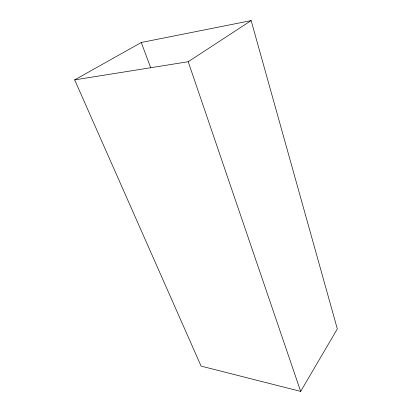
<?xml version="1.0" encoding="UTF-8"?>
<svg xmlns="http://www.w3.org/2000/svg" width="412" height="412" viewBox="0 0 412 412"><rect width="100%" height="100%" fill="white"/><g stroke="black" fill="none" stroke-linecap="round" stroke-linejoin="round"><path stroke-width="0.62" d="M300.667 391.4L337.325 328.925L251.15 20.6L141.264 42.493L74.675 79.882L201.113 366.119L300.667 391.4L188.212 61.723L251.15 20.6M74.675 79.882L188.212 61.723M141.264 42.493L150.735 67.815"/></g></svg>
